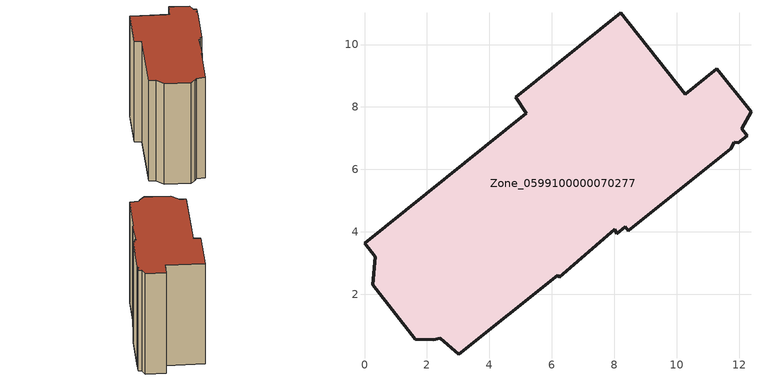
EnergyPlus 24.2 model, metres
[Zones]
Zone_0599100000070277
 floor ground (C_G): 6.24,2.55 6.19,2.61 3.03,0.09 2.43,0.59 2.21,0.54 1.63,0.56 0.27,2.31 0.35,3.2 0,3.64 5.19,7.8 4.84,8.31 8.21,11.01 10.28,8.41 11.29,9.22 12.38,7.85 12.09,7.31 12.26,7.08 11.97,6.85 11.85,6.87 11.74,6.67 8.45,4.04 8.36,4.16 8.08,3.94 8.02,4.08 z0
 wall outside (C_F): 0.35,3.2 0.27,2.31 1.63,0.56 2.21,0.54 2.43,0.59 3.03,0.09 6.19,2.61 6.24,2.55 8.02,4.08 8.08,3.94 8.36,4.16 8.45,4.04 11.74,6.67 11.85,6.87 11.97,6.85 12.26,7.08 12.09,7.31 12.38,7.85 11.29,9.22 10.28,8.41 8.21,11.01 4.84,8.31 5.19,7.8 0,3.64 0.35,3.2 z0:9.4
 roof outside (C_R): 6.19,2.61 6.24,2.55 8.02,4.08 8.08,3.94 8.36,4.16 8.45,4.04 11.74,6.67 11.85,6.87 11.97,6.85 12.26,7.08 12.09,7.31 12.38,7.85 11.29,9.22 10.28,8.41 8.21,11.01 4.84,8.31 5.19,7.8 0,3.64 0.35,3.2 0.27,2.31 1.63,0.56 2.21,0.54 2.43,0.59 3.03,0.09 z9.4
[BUILDING]
Pand.0599100000070277: North Axis=0; Terrain=City; Loads Convergence Tolerance Value=0.04; Temperature Convergence Tolerance Value=0.4; Solar Distribution=FullExterior; Maximum Number of Warmup Days=25; Minimum Number of Warmup Days=1
[Site:Location]
Rotterdam.The.Hague.AP_ZH_NLD Design_Conditions: Latitude=51.96; Longitude=4.45; Time Zone=1; Elevation=-4.5
[SITE:GROUNDTEMPERATURE:BUILDINGSURFACE]
18, 18, 18, 18, 18, 18, 18, 18, 18, 18, 18, 18
[MATERIAL] Thermal Absorptance=0.9; Solar Absorptance=0.7; Visible Absorptance=0.7
Name | Roughness | Thickness | Conductivity | Density | Specific Heat
G.TC.1946 | MediumSmooth | 0.15 | 1 | 540 | 1210
F.TC.1946 | Rough | 0.3 | 0.857143 | 1920 | 840
R.TC.1946 | MediumRough | 0.2 | 0.909091 | 1500 | 1000
[CONSTRUCTION]
C_G: G.TC.1946
C_F: F.TC.1946
C_R: R.TC.1946
[ZONE]
Zone_0599100000070277: Type=1; Multiplier=1; Ceiling Height=Autocalculate; Volume=Autocalculate; Floor Area=autocalculate; Part of Total Floor Area=Yes
[ZONEINFILTRATION:DESIGNFLOWRATE]
Infil_Zone_0599100000070277: Zone or ZoneList or Space or SpaceList=Zone_0599100000070277; Schedule=AlwaysOn; Design Flow Rate Calculation Method=Flow/Area; Flow Rate per Floor Area=0.003; Constant Term Coefficient=1; Temperature Term Coefficient=0; Velocity Term Coefficient=0; Velocity Squared Term Coefficient=0
[HVACTEMPLATE:ZONE:IDEALLOADSAIRSYSTEM]
Zone_0599100000070277: Maximum Heating Supply Air Temperature=50; Minimum Cooling Supply Air Temperature=13; Maximum Heating Supply Air Humidity Ratio=0.0156; Minimum Cooling Supply Air Humidity Ratio=0.0077; Heating Limit=NoLimit; Cooling Limit=NoLimit; Dehumidification Control Type=ConstantSensibleHeatRatio; Cooling Sensible Heat Ratio=0.7; Dehumidification Setpoint=60; Humidification Control Type=None; Humidification Setpoint=30; Outdoor Air Method=None; Outdoor Air Flow Rate per Person=0.00944; Outdoor Air Flow Rate per Zone Floor Area=0; Outdoor Air Flow Rate per Zone=0; Demand Controlled Ventilation Type=None; Outdoor Air Economizer Type=NoEconomizer; Heat Recovery Type=None; Sensible Heat Recovery Effectiveness=0.7; Latent Heat Recovery Effectiveness=0.65
[ZONECONTROL:THERMOSTAT]
ThermostatControl_Zone_0599100000070277: Zone or ZoneList=Zone_0599100000070277; Control Type Schedule=DualSetpointControlType; Control 1=Thermostat_Zone_0599100000070277; Temperature Difference Between Cutout And Setpoint=0
[THERMOSTATSETPOINT:DUALSETPOINT]
Thermostat_Zone_0599100000070277: Heating Setpoint Temperature Schedule=HeatingSetpoint_Zone_0599100000070277; Cooling Setpoint Temperature Schedule=CoolingSetpoint_Zone_0599100000070277
[SCHEDULE:COMPACT]
HeatingSetpoint_Zone_0599100000070277: Through: 12/31, For: AllDays, Until: 24:00, 21
CoolingSetpoint_Zone_0599100000070277: Through: 12/31, For: AllDays, Until: 24:00, 24
DualSetpointControlType: Through: 12/31, For: AllDays, Until: 24:00, 4
AlwaysOn: Through: 12/31, For: AllDays, Until: 24:00, 1
